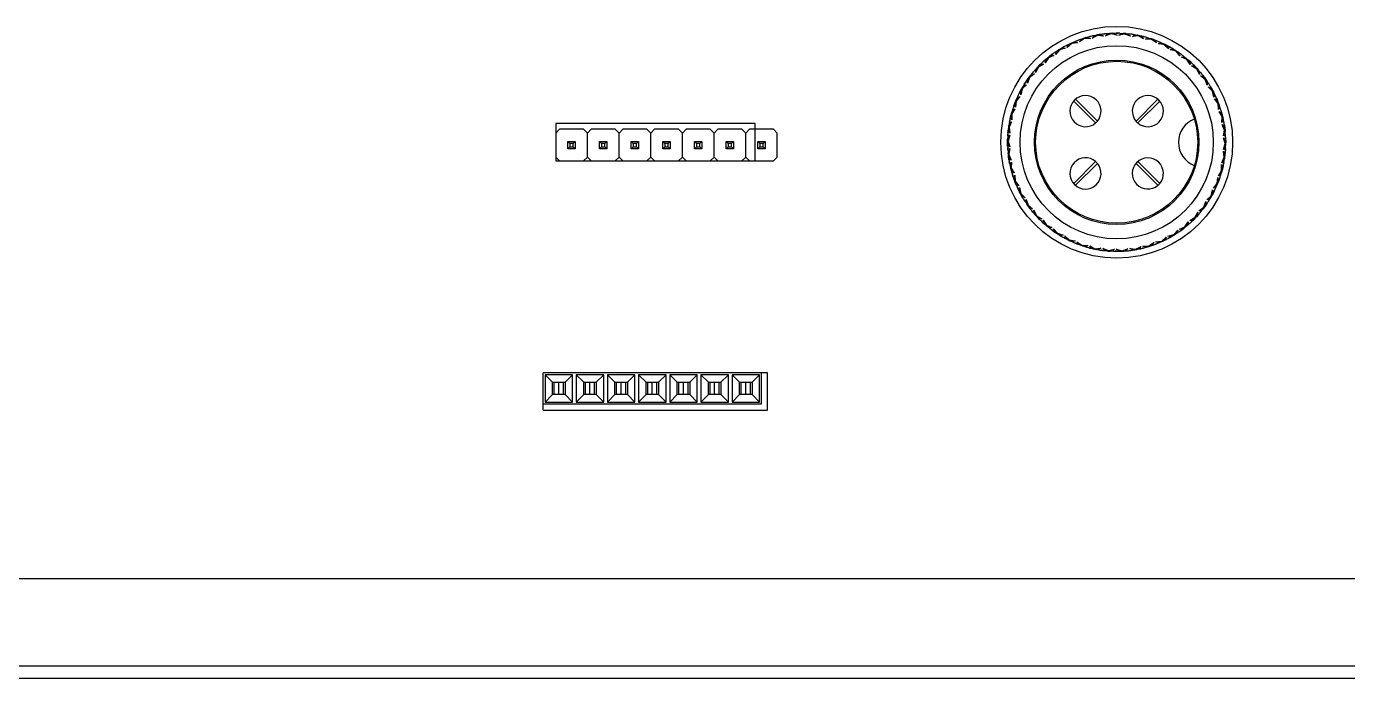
# Model space of a CAD drawing. Header units: millimetres. Extents: x -172 to 278, y -210 to 212.
# Drawn here: x 53.7 to 159.7, y -105.4 to -53 of the extents above; entities that cross this region are included whole.
import ezdxf

# ---------------------------------------------------------------- set-up
doc = ezdxf.new("R2010")
doc.units = ezdxf.units.MM

msp = doc.modelspace()

# ---------------------------------------------------------------- linework, layer by layer
at = {"color": 7, "linetype": 'Continuous', "lineweight": 25}
for p, q in [((138.17, -54.11), (138.43, -54.02)), ((138.58, -54.01), (138.18, -54.28)), ((138.46, -54.03), (138.18, -54.11)), ((138.43, -54.02), (138.57, -53.98)), ((138.51, -54.06), (138.46, -54.03)), ((138.57, -53.98), (138.7, -53.94)), ((138.57, -53.98), (138.58, -54.01)), ((139.06, -54.01), (138.58, -54.01)), ((138.66, -54.01), (138.68, -53.96)), ((138.96, -53.87), (138.68, -53.96)), ((138.97, -53.86), (138.7, -53.94)), ((139.64, -53.76), (139.21, -53.97)), ((139.23, -53.8), (139.5, -53.74)), ((139.52, -53.76), (139.23, -53.8)), ((139.5, -53.74), (139.64, -53.72)), ((139.56, -53.79), (139.52, -53.76)), ((139.64, -53.72), (139.77, -53.69)), ((139.64, -53.72), (139.64, -53.76)), ((140.12, -53.81), (139.64, -53.76)), ((139.73, -53.76), (139.75, -53.72)), ((140.04, -53.66), (139.75, -53.72)), ((140.05, -53.65), (139.77, -53.69)), ((140.05, -53.66), (140.18, -53.64)), ((140.73, -53.63), (140.27, -53.79)), ((140.31, -53.62), (140.59, -53.6)), ((140.61, -53.62), (140.32, -53.62)), ((140.59, -53.6), (140.73, -53.6)), ((140.65, -53.66), (140.61, -53.62)), ((140.73, -53.6), (140.87, -53.59)), ((140.73, -53.6), (140.73, -53.63)), ((141.2, -53.74), (140.73, -53.63)), ((140.81, -53.65), (140.84, -53.61)), ((141.13, -53.58), (140.84, -53.61)), ((141.14, -53.58), (140.87, -53.59)), ((141.14, -53.58), (141.28, -53.58)), ((141.82, -53.65), (141.35, -53.74)), ((141.41, -53.59), (141.69, -53.6)), ((141.71, -53.62), (141.42, -53.59)), ((141.69, -53.6), (141.82, -53.61)), ((141.74, -53.66), (141.71, -53.62)), ((141.82, -53.61), (141.82, -53.65)), ((141.82, -53.61), (141.96, -53.62)), ((142.27, -53.81), (141.82, -53.65)), ((141.9, -53.68), (141.94, -53.64)), ((142.23, -53.65), (141.94, -53.64)), ((142.24, -53.65), (141.96, -53.62)), ((142.91, -53.8), (142.43, -53.84)), ((142.5, -53.68), (142.78, -53.73)), ((142.79, -53.76), (142.51, -53.69)), ((142.78, -53.73), (142.91, -53.76)), ((142.82, -53.8), (142.79, -53.76)), ((142.91, -53.76), (142.91, -53.8)), ((142.91, -53.76), (143.05, -53.79)), ((143.33, -54.02), (142.91, -53.8)), ((142.98, -53.84), (143.02, -53.8)), ((143.31, -53.85), (143.02, -53.8)), ((143.32, -53.85), (143.05, -53.79)), ((143.58, -53.92), (143.84, -54)), ((143.86, -54.03), (143.59, -53.92)), ((143.84, -54), (143.97, -54.05)), ((143.88, -54.08), (143.86, -54.03)), ((136.22, -55.11), (136.45, -54.96)), ((136.48, -54.97), (136.23, -55.11)), ((136.59, -54.92), (136.27, -55.28)), ((136.45, -54.96), (136.57, -54.89)), ((136.53, -54.98), (136.48, -54.97)), ((136.57, -54.89), (136.69, -54.82)), ((136.57, -54.89), (136.59, -54.92)), ((137.05, -54.79), (136.59, -54.92)), ((136.67, -54.9), (136.68, -54.84)), ((136.92, -54.68), (136.68, -54.84)), ((136.93, -54.68), (136.69, -54.82)), ((137.17, -54.55), (137.41, -54.43)), ((137.44, -54.44), (137.17, -54.55)), ((137.56, -54.4), (137.19, -54.72)), ((137.41, -54.43), (137.54, -54.38)), ((137.49, -54.46), (137.44, -54.44)), ((137.54, -54.38), (137.67, -54.31)), ((137.54, -54.38), (137.56, -54.4)), ((138.03, -54.34), (137.56, -54.4)), ((137.64, -54.39), (137.65, -54.34)), ((137.92, -54.21), (137.65, -54.34)), ((137.92, -54.21), (137.67, -54.31)), ((137.92, -54.21), (138.05, -54.16)), ((143.96, -54.08), (143.48, -54.06)), ((143.97, -54.05), (143.96, -54.08)), ((144.36, -54.36), (143.96, -54.08)), ((143.97, -54.05), (144.11, -54.09)), ((144.03, -54.13), (144.08, -54.1)), ((144.36, -54.18), (144.08, -54.1)), ((144.37, -54.19), (144.11, -54.09)), ((144.97, -54.5), (144.5, -54.41)), ((144.61, -54.29), (144.86, -54.4)), ((144.88, -54.43), (144.62, -54.29)), ((144.86, -54.4), (144.99, -54.47)), ((144.89, -54.48), (144.88, -54.43)), ((144.99, -54.47), (144.97, -54.5)), ((145.33, -54.82), (144.97, -54.5)), ((144.99, -54.47), (145.12, -54.52)), ((145.04, -54.55), (145.09, -54.53)), ((145.35, -54.65), (145.09, -54.53)), ((145.36, -54.65), (145.12, -54.52)), ((145.35, -54.65), (145.48, -54.72)), ((145.93, -55.03), (145.47, -54.89)), ((145.59, -54.78), (145.83, -54.93)), ((145.84, -54.96), (145.6, -54.79)), ((145.83, -54.93), (145.94, -55.01)), ((145.84, -54.96), (145.84, -55.01)), ((145.93, -55.03), (145.94, -55.01)), ((146.24, -55.4), (145.93, -55.03)), ((145.94, -55.01), (146.06, -55.08)), ((146.03, -55.08), (145.98, -55.1)), ((146.28, -55.23), (146.03, -55.08)), ((146.29, -55.24), (146.06, -55.08)), ((134.87, -56.27), (134.96, -56.16)), ((135.31, -56.05), (134.89, -56.29)), ((135.16, -55.97), (134.96, -56.16)), ((135.15, -55.98), (134.96, -56.2)), ((135.6, -55.61), (135.36, -55.79)), ((135.36, -55.79), (135.57, -55.61)), ((135.7, -55.55), (135.42, -55.95)), ((135.57, -55.61), (135.68, -55.53)), ((135.65, -55.62), (135.6, -55.61)), ((135.68, -55.53), (135.78, -55.44)), ((135.68, -55.53), (135.7, -55.55)), ((136.14, -55.37), (135.7, -55.55)), ((136, -55.27), (135.78, -55.47)), ((136, -55.27), (135.78, -55.44)), ((135.78, -55.52), (135.78, -55.47)), ((135.99, -55.28), (136.11, -55.19)), ((146.8, -55.69), (146.36, -55.49)), ((146.5, -55.4), (146.72, -55.57)), ((146.73, -55.6), (146.51, -55.4)), ((146.72, -55.57), (146.82, -55.66)), ((146.73, -55.6), (146.73, -55.65)), ((146.8, -55.69), (146.82, -55.66)), ((147.07, -56.09), (146.8, -55.69)), ((146.82, -55.66), (146.93, -55.75)), ((146.9, -55.75), (146.85, -55.76)), ((147.13, -55.93), (146.9, -55.75)), ((147.14, -55.94), (146.93, -55.75)), ((147.14, -55.94), (147.24, -56.03)), ((147.33, -56.12), (147.52, -56.32)), ((147.53, -56.35), (147.34, -56.13)), ((133.91, -57.44), (134.07, -57.22)), ((134.1, -57.21), (133.92, -57.44)), ((134.18, -57.13), (134.02, -57.58)), ((134.07, -57.22), (134.16, -57.11)), ((134.15, -57.21), (134.1, -57.21)), ((134.16, -57.11), (134.24, -56.99)), ((134.16, -57.11), (134.18, -57.13)), ((134.57, -56.84), (134.18, -57.13)), ((134.4, -56.78), (134.24, -57.02)), ((134.41, -56.78), (134.24, -56.99)), ((134.25, -57.07), (134.24, -57.02)), ((134.41, -56.78), (134.5, -56.67)), ((134.58, -56.57), (134.77, -56.37)), ((134.8, -56.36), (134.59, -56.56)), ((134.89, -56.29), (134.67, -56.72)), ((134.77, -56.37), (134.87, -56.27)), ((134.85, -56.37), (134.8, -56.36)), ((134.87, -56.27), (134.89, -56.29)), ((134.97, -56.25), (134.96, -56.2)), ((147.59, -56.45), (147.18, -56.2)), ((147.52, -56.32), (147.62, -56.42)), ((147.53, -56.35), (147.52, -56.4)), ((147.59, -56.45), (147.62, -56.42)), ((147.8, -56.88), (147.59, -56.45)), ((147.62, -56.42), (147.71, -56.53)), ((147.68, -56.52), (147.63, -56.52)), ((147.89, -56.73), (147.68, -56.52)), ((147.89, -56.73), (147.71, -56.53)), ((147.88, -56.72), (147.98, -56.84)), ((148.28, -57.3), (147.9, -57)), ((148.06, -56.94), (148.23, -57.16)), ((148.23, -57.19), (148.07, -56.95)), ((148.23, -57.19), (148.21, -57.25)), ((148.23, -57.16), (148.31, -57.28)), ((133.51, -58.14), (133.36, -58.38)), ((133.36, -58.39), (133.48, -58.15)), ((133.48, -58.15), (133.56, -58.03)), ((133.59, -58.04), (133.48, -58.51)), ((133.57, -58.13), (133.51, -58.14)), ((133.56, -58.03), (133.62, -57.9)), ((133.56, -58.03), (133.59, -58.04)), ((133.93, -57.71), (133.59, -58.04)), ((133.77, -57.67), (133.62, -57.9)), ((133.76, -57.67), (133.63, -57.93)), ((133.65, -57.98), (133.63, -57.93)), ((133.76, -57.68), (133.84, -57.55)), ((148.28, -57.3), (148.31, -57.28)), ((148.44, -57.75), (148.28, -57.3)), ((148.31, -57.28), (148.39, -57.39)), ((148.36, -57.38), (148.31, -57.38)), ((148.54, -57.61), (148.36, -57.38)), ((148.54, -57.62), (148.39, -57.39)), ((148.85, -58.23), (148.52, -57.89)), ((148.68, -57.85), (148.82, -58.09)), ((148.81, -58.12), (148.69, -57.86)), ((148.81, -58.12), (148.79, -58.17)), ((148.82, -58.09), (148.88, -58.21)), ((148.85, -58.23), (148.88, -58.21)), ((148.95, -58.7), (148.85, -58.23)), ((148.88, -58.21), (148.95, -58.34)), ((132.92, -59.4), (133.02, -59.14)), ((133.05, -59.13), (132.93, -59.39)), ((133.02, -59.14), (133.08, -59.01)), ((133.05, -59.13), (133.1, -59.11)), ((133.11, -59.03), (133.06, -59.5)), ((133.08, -59.01), (133.13, -58.88)), ((133.11, -59.03), (133.08, -59.01)), ((133.41, -58.65), (133.11, -59.03)), ((133.24, -58.63), (133.13, -58.88)), ((133.24, -58.64), (133.14, -58.91)), ((133.14, -58.91), (133.16, -58.96)), ((133.23, -58.64), (133.3, -58.51)), ((137.72, -59.02), (139.48, -60.78)), ((139.62, -60.64), (137.86, -58.88)), ((144.48, -58.88), (142.72, -60.64)), ((142.86, -60.78), (144.62, -59.02)), ((148.92, -58.32), (148.87, -58.31)), ((149.07, -58.58), (148.92, -58.32)), ((149.07, -58.58), (148.95, -58.34)), ((149.31, -59.22), (149.02, -58.84)), ((149.07, -58.57), (149.13, -58.7)), ((149.28, -59.11), (149.19, -58.83)), ((149.19, -58.83), (149.29, -59.08)), ((149.28, -59.11), (149.26, -59.16)), ((149.29, -59.08), (149.34, -59.21)), ((149.31, -59.22), (149.34, -59.21)), ((149.35, -59.7), (149.31, -59.22)), ((149.36, -59.33), (149.31, -59.31)), ((149.34, -59.21), (149.39, -59.34)), ((149.48, -59.6), (149.36, -59.33)), ((149.48, -59.6), (149.39, -59.34)), ((132.71, -60.17), (132.62, -60.45)), ((132.62, -60.46), (132.69, -60.19)), ((132.69, -60.19), (132.73, -60.05)), ((132.71, -60.17), (132.76, -60.15)), ((132.73, -60.05), (132.76, -59.92)), ((132.76, -60.06), (132.73, -60.05)), ((133.01, -59.65), (132.76, -60.06)), ((132.84, -59.65), (132.76, -59.92)), ((132.76, -60.06), (132.77, -60.54)), ((132.84, -59.66), (132.77, -59.95)), ((132.77, -59.95), (132.8, -59.99)), ((149.63, -60.27), (149.39, -59.85)), ((149.56, -59.86), (149.64, -60.12)), ((149.62, -60.15), (149.56, -59.87)), ((149.62, -60.15), (149.59, -60.2)), ((149.61, -60.75), (149.63, -60.27)), ((149.63, -60.27), (149.66, -60.26)), ((149.68, -60.38), (149.63, -60.35)), ((149.64, -60.12), (149.66, -60.26)), ((149.66, -60.26), (149.7, -60.4)), ((149.76, -60.66), (149.68, -60.38)), ((149.76, -60.67), (149.7, -60.4)), ((96.17, -60.83), (96.17, -63.83)), ((112.17, -60.83), (96.17, -60.83)), ((96.47, -61.29), (96.17, -61.59)), ((98.41, -61.29), (96.47, -61.29)), ((98.71, -61.59), (98.41, -61.29)), ((99.01, -61.29), (98.71, -61.59)), ((100.95, -61.29), (99.01, -61.29)), ((101.25, -61.59), (100.95, -61.29)), ((101.55, -61.29), (101.25, -61.59)), ((103.49, -61.29), (101.55, -61.29)), ((103.79, -61.59), (103.49, -61.29)), ((104.09, -61.29), (103.79, -61.59)), ((106.03, -61.29), (104.09, -61.29)), ((106.33, -61.59), (106.03, -61.29)), ((106.63, -61.29), (106.33, -61.59)), ((108.57, -61.29), (106.63, -61.29)), ((108.87, -61.59), (108.57, -61.29)), ((109.17, -61.29), (108.87, -61.59)), ((111.11, -61.29), (109.17, -61.29)), ((111.41, -61.59), (111.11, -61.29)), ((111.71, -61.29), (111.41, -61.59)), ((113.65, -61.29), (111.71, -61.29)), ((112.17, -63.83), (112.17, -60.83)), ((113.95, -61.59), (113.65, -61.29)), ((132.51, -61.25), (132.45, -61.53)), ((132.45, -61.54), (132.48, -61.27)), ((132.48, -61.27), (132.51, -61.13)), ((132.51, -61.13), (132.52, -60.99)), ((132.54, -61.13), (132.51, -61.13)), ((132.51, -61.25), (132.55, -61.22)), ((132.57, -60.72), (132.52, -60.99)), ((132.74, -60.7), (132.54, -61.13)), ((132.57, -60.73), (132.54, -61.02)), ((132.54, -61.02), (132.57, -61.06)), ((132.54, -61.13), (132.61, -61.61)), ((132.57, -60.73), (132.59, -60.59)), ((149.82, -61.35), (149.64, -60.9)), ((149.74, -61.82), (149.82, -61.35)), ((149.83, -61.23), (149.79, -61.27)), ((149.81, -60.93), (149.85, -61.2)), ((149.83, -61.23), (149.81, -60.94)), ((149.85, -61.46), (149.81, -61.43)), ((149.82, -61.35), (149.86, -61.34)), ((149.85, -61.2), (149.86, -61.34)), ((149.9, -61.75), (149.85, -61.46)), ((149.86, -61.34), (149.88, -61.48)), ((97.31, -62.44), (97.14, -62.26)), ((97.14, -62.26), (97.74, -62.26)), ((97.14, -62.86), (97.14, -62.26)), ((97.31, -62.44), (97.31, -62.69)), ((97.57, -62.44), (97.31, -62.44)), ((97.74, -62.26), (97.57, -62.44)), ((97.57, -62.69), (97.57, -62.44)), ((97.74, -62.26), (97.74, -62.86)), ((98.71, -63.53), (98.71, -61.59)), ((99.85, -62.44), (99.68, -62.26)), ((99.68, -62.26), (100.28, -62.26)), ((99.68, -62.86), (99.68, -62.26)), ((99.85, -62.44), (99.85, -62.69)), ((100.11, -62.44), (99.85, -62.44)), ((100.28, -62.26), (100.11, -62.44)), ((100.11, -62.69), (100.11, -62.44)), ((100.28, -62.26), (100.28, -62.86)), ((101.25, -63.53), (101.25, -61.59)), ((102.39, -62.44), (102.22, -62.26)), ((102.22, -62.26), (102.82, -62.26)), ((102.22, -62.86), (102.22, -62.26)), ((102.65, -62.44), (102.39, -62.44)), ((102.39, -62.44), (102.39, -62.69)), ((102.82, -62.26), (102.65, -62.44)), ((102.65, -62.69), (102.65, -62.44)), ((102.82, -62.26), (102.82, -62.86)), ((103.79, -63.53), (103.79, -61.59)), ((104.76, -62.86), (104.76, -62.26)), ((104.93, -62.44), (104.76, -62.26)), ((104.76, -62.26), (105.36, -62.26)), ((104.93, -62.44), (104.93, -62.69)), ((105.19, -62.44), (104.93, -62.44)), ((105.36, -62.26), (105.19, -62.44)), ((105.19, -62.69), (105.19, -62.44)), ((105.36, -62.26), (105.36, -62.86)), ((106.33, -63.53), (106.33, -61.59)), ((107.47, -62.44), (107.3, -62.26)), ((107.3, -62.26), (107.9, -62.26)), ((107.3, -62.86), (107.3, -62.26)), ((107.73, -62.44), (107.47, -62.44)), ((107.47, -62.44), (107.47, -62.69)), ((107.9, -62.26), (107.73, -62.44)), ((107.73, -62.69), (107.73, -62.44)), ((107.9, -62.26), (107.9, -62.86)), ((108.87, -63.53), (108.87, -61.59)), ((109.84, -62.86), (109.84, -62.26)), ((110.01, -62.44), (109.84, -62.26)), ((109.84, -62.26), (110.44, -62.26)), ((110.01, -62.44), (110.01, -62.69)), ((110.27, -62.44), (110.01, -62.44)), ((110.44, -62.26), (110.27, -62.44)), ((110.27, -62.69), (110.27, -62.44)), ((110.44, -62.26), (110.44, -62.86)), ((111.41, -63.53), (111.41, -61.59)), ((112.38, -62.86), (112.38, -62.26)), ((112.55, -62.44), (112.38, -62.26)), ((112.38, -62.26), (112.98, -62.26)), ((112.55, -62.44), (112.55, -62.69)), ((112.81, -62.44), (112.55, -62.44)), ((112.98, -62.26), (112.81, -62.44)), ((112.81, -62.69), (112.81, -62.44)), ((112.98, -62.26), (112.98, -62.86)), ((113.95, -63.53), (113.95, -61.59)), ((132.43, -61.81), (132.42, -62.09)), ((132.42, -62.23), (132.42, -62.09)), ((132.42, -62.37), (132.42, -62.23)), ((132.46, -62.23), (132.42, -62.23)), ((132.44, -62.34), (132.42, -62.63)), ((132.42, -62.64), (132.42, -62.37)), ((132.43, -61.81), (132.44, -61.68)), ((132.43, -61.82), (132.44, -62.11)), ((132.44, -62.11), (132.48, -62.14)), ((132.44, -62.34), (132.48, -62.31)), ((132.6, -61.77), (132.46, -62.23)), ((132.46, -62.23), (132.59, -62.69)), ((149.74, -62.9), (149.88, -62.44)), ((149.88, -62.44), (149.75, -61.98)), ((149.9, -62.56), (149.85, -62.52)), ((149.9, -62.32), (149.86, -62.36)), ((149.9, -61.76), (149.88, -61.48)), ((149.88, -62.44), (149.91, -62.44)), ((149.9, -62.32), (149.91, -62.03)), ((149.91, -62.02), (149.92, -62.3)), ((149.92, -62.3), (149.91, -62.44)), ((149.91, -62.44), (149.91, -62.58)), ((96.17, -63.53), (96.47, -63.83)), ((97.14, -62.86), (97.31, -62.69)), ((97.74, -62.86), (97.14, -62.86)), ((97.31, -62.69), (97.57, -62.69)), ((97.57, -62.69), (97.74, -62.86)), ((98.41, -63.83), (98.71, -63.53)), ((98.71, -63.53), (99.01, -63.83)), ((99.68, -62.86), (99.85, -62.69)), ((100.28, -62.86), (99.68, -62.86)), ((99.85, -62.69), (100.11, -62.69)), ((100.11, -62.69), (100.28, -62.86)), ((100.95, -63.83), (101.25, -63.53)), ((101.25, -63.53), (101.55, -63.83)), ((102.22, -62.86), (102.39, -62.69)), ((102.82, -62.86), (102.22, -62.86)), ((102.39, -62.69), (102.65, -62.69)), ((102.65, -62.69), (102.82, -62.86)), ((103.49, -63.83), (103.79, -63.53)), ((103.79, -63.53), (104.09, -63.83)), ((104.76, -62.86), (104.93, -62.69)), ((105.36, -62.86), (104.76, -62.86)), ((104.93, -62.69), (105.19, -62.69)), ((105.19, -62.69), (105.36, -62.86)), ((106.03, -63.83), (106.33, -63.53)), ((106.33, -63.53), (106.63, -63.83)), ((107.3, -62.86), (107.47, -62.69)), ((107.9, -62.86), (107.3, -62.86)), ((107.47, -62.69), (107.73, -62.69)), ((107.73, -62.69), (107.9, -62.86)), ((108.57, -63.83), (108.87, -63.53)), ((108.87, -63.53), (109.17, -63.83)), ((109.84, -62.86), (110.01, -62.69)), ((110.44, -62.86), (109.84, -62.86)), ((110.01, -62.69), (110.27, -62.69)), ((110.27, -62.69), (110.44, -62.86)), ((111.11, -63.83), (111.41, -63.53)), ((111.41, -63.53), (111.71, -63.83)), ((112.38, -62.86), (112.55, -62.69)), ((112.98, -62.86), (112.38, -62.86)), ((112.55, -62.69), (112.81, -62.69)), ((112.81, -62.69), (112.98, -62.86)), ((113.65, -63.83), (113.95, -63.53)), ((132.44, -62.92), (132.43, -62.77)), ((132.44, -62.91), (132.46, -63.18)), ((132.44, -62.92), (132.48, -63.2)), ((132.48, -63.32), (132.46, -63.18)), ((132.48, -63.2), (132.53, -63.23)), ((132.49, -63.46), (132.48, -63.32)), ((132.51, -63.32), (132.48, -63.32)), ((132.53, -63.74), (132.49, -63.46)), ((132.59, -62.84), (132.51, -63.32)), ((132.51, -63.32), (132.7, -63.76)), ((132.51, -63.44), (132.55, -63.4)), ((132.51, -63.44), (132.53, -63.73)), ((149.6, -63.97), (149.8, -63.53)), ((149.8, -63.53), (149.73, -63.05)), ((149.83, -63.42), (149.78, -63.45)), ((149.8, -63.53), (149.83, -63.53)), ((149.83, -63.53), (149.81, -63.67)), ((149.83, -63.42), (149.88, -63.13)), ((149.85, -63.4), (149.83, -63.53)), ((149.88, -63.12), (149.85, -63.4)), ((149.9, -62.86), (149.89, -62.99)), ((149.9, -62.85), (149.9, -62.56)), ((149.9, -62.86), (149.91, -62.58)), ((96.17, -63.83), (113.65, -63.83)), ((132.58, -64), (132.55, -63.87)), ((132.58, -64), (132.64, -64.27)), ((132.58, -64.01), (132.66, -64.29)), ((132.67, -64.4), (132.64, -64.27)), ((132.66, -64.29), (132.71, -64.31)), ((132.7, -64.4), (132.67, -64.4)), ((132.7, -64.54), (132.67, -64.4)), ((132.73, -63.92), (132.7, -64.4)), ((132.7, -64.4), (132.94, -64.81)), ((132.78, -64.81), (132.7, -64.54)), ((132.72, -64.51), (132.75, -64.47)), ((132.72, -64.51), (132.77, -64.8)), ((139.48, -63.88), (137.72, -65.64)), ((137.86, -65.78), (139.62, -64.02)), ((142.72, -64.02), (144.48, -65.78)), ((144.62, -65.64), (142.86, -63.88)), ((149.33, -65.01), (149.58, -64.6)), ((149.58, -64.6), (149.57, -64.12)), ((149.63, -64.49), (149.58, -64.52)), ((149.58, -64.6), (149.61, -64.61)), ((149.61, -64.61), (149.58, -64.75)), ((149.65, -64.48), (149.61, -64.61)), ((149.63, -64.49), (149.71, -64.22)), ((149.72, -64.21), (149.65, -64.48)), ((149.77, -63.95), (149.74, -64.08)), ((149.8, -63.65), (149.76, -63.61)), ((149.77, -63.94), (149.8, -63.65)), ((149.77, -63.95), (149.81, -63.67)), ((132.85, -65.06), (132.81, -64.93)), ((132.85, -65.06), (132.95, -65.32)), ((132.86, -65.07), (132.97, -65.34)), ((133, -65.45), (132.95, -65.32)), ((132.97, -65.34), (133.02, -65.35)), ((132.99, -64.96), (133.03, -65.44)), ((133.03, -65.44), (133, -65.45)), ((133.04, -65.58), (133, -65.45)), ((133.03, -65.44), (133.32, -65.82)), ((133.15, -65.84), (133.04, -65.58)), ((133.06, -65.56), (133.08, -65.51)), ((133.06, -65.56), (133.15, -65.83)), ((148.93, -66.01), (149.23, -65.64)), ((149.26, -65.65), (149.21, -65.78)), ((149.23, -65.64), (149.28, -65.16)), ((149.23, -65.64), (149.26, -65.65)), ((149.29, -65.54), (149.24, -65.55)), ((149.32, -65.52), (149.26, -65.65)), ((149.29, -65.54), (149.41, -65.27)), ((149.41, -65.26), (149.32, -65.52)), ((149.5, -65), (149.57, -64.72)), ((149.5, -65.01), (149.58, -64.75)), ((149.57, -64.72), (149.53, -64.68)), ((133.27, -66.09), (133.21, -65.96)), ((133.26, -66.08), (133.38, -66.33)), ((133.27, -66.09), (133.41, -66.34)), ((133.38, -65.97), (133.48, -66.44)), ((133.45, -66.45), (133.38, -66.33)), ((133.41, -66.34), (133.47, -66.35)), ((133.48, -66.44), (133.45, -66.45)), ((133.52, -66.58), (133.45, -66.45)), ((133.48, -66.44), (133.82, -66.78)), ((133.52, -66.55), (133.54, -66.5)), ((133.52, -66.55), (133.65, -66.81)), ((133.65, -66.82), (133.52, -66.58)), ((148.41, -66.96), (148.75, -66.62)), ((148.57, -66.99), (148.71, -66.73)), ((148.71, -66.73), (148.69, -66.68)), ((148.78, -66.64), (148.71, -66.76)), ((148.75, -66.62), (148.86, -66.15)), ((148.75, -66.62), (148.78, -66.64)), ((148.82, -66.53), (148.77, -66.54)), ((148.85, -66.52), (148.78, -66.64)), ((148.82, -66.53), (148.98, -66.28)), ((148.98, -66.27), (148.85, -66.52)), ((149.1, -66.03), (149.2, -65.75)), ((149.1, -66.03), (149.21, -65.78)), ((149.2, -65.75), (149.18, -65.71)), ((133.79, -67.04), (133.72, -66.93)), ((133.79, -67.04), (133.95, -67.27)), ((133.8, -67.05), (133.98, -67.28)), ((133.9, -66.91), (134.06, -67.37)), ((134.03, -67.39), (133.95, -67.27)), ((133.98, -67.28), (134.03, -67.29)), ((134.06, -67.37), (134.03, -67.39)), ((134.11, -67.5), (134.03, -67.39)), ((134.06, -67.37), (134.43, -67.67)), ((134.11, -67.47), (134.13, -67.42)), ((134.11, -67.47), (134.27, -67.72)), ((134.28, -67.72), (134.11, -67.5)), ((134.53, -67.79), (134.75, -68.22)), ((147.77, -67.83), (148.15, -67.54)), ((147.93, -67.88), (148.1, -67.64)), ((147.93, -67.89), (148.1, -67.67)), ((148.1, -67.64), (148.08, -67.59)), ((148.18, -67.56), (148.1, -67.67)), ((148.15, -67.54), (148.32, -67.09)), ((148.15, -67.54), (148.18, -67.56)), ((148.27, -67.45), (148.18, -67.56)), ((148.24, -67.46), (148.18, -67.46)), ((148.24, -67.46), (148.42, -67.23)), ((148.42, -67.22), (148.27, -67.45)), ((148.57, -67), (148.5, -67.11)), ((148.57, -67), (148.71, -66.76)), ((134.44, -67.93), (134.36, -67.83)), ((134.44, -67.93), (134.62, -68.14)), ((134.45, -67.94), (134.65, -68.14)), ((134.72, -68.24), (134.62, -68.14)), ((134.65, -68.14), (134.71, -68.14)), ((134.75, -68.22), (134.72, -68.24)), ((134.81, -68.35), (134.72, -68.24)), ((134.75, -68.22), (135.16, -68.47)), ((134.81, -68.32), (134.82, -68.26)), ((134.81, -68.32), (135, -68.54)), ((135.01, -68.54), (134.81, -68.35)), ((135.21, -68.74), (135.1, -68.64)), ((135.2, -68.73), (135.43, -68.91)), ((135.2, -68.73), (135.4, -68.91)), ((135.27, -68.58), (135.53, -68.98)), ((146.64, -69.11), (146.91, -68.72)), ((146.74, -69.05), (146.97, -68.88)), ((146.98, -68.87), (146.77, -69.05)), ((147.03, -68.61), (147.45, -68.37)), ((147.18, -68.69), (147.38, -68.47)), ((147.18, -68.69), (147.38, -68.5)), ((147.38, -68.47), (147.37, -68.42)), ((147.47, -68.4), (147.38, -68.5)), ((147.45, -68.37), (147.67, -67.95)), ((147.45, -68.37), (147.47, -68.4)), ((147.57, -68.3), (147.47, -68.4)), ((147.54, -68.3), (147.49, -68.3)), ((147.54, -68.3), (147.75, -68.1)), ((147.75, -68.09), (147.57, -68.3)), ((147.93, -67.89), (147.84, -67.99)), ((135.51, -69), (135.4, -68.91)), ((135.43, -68.91), (135.49, -68.91)), ((135.53, -68.98), (135.51, -69)), ((135.62, -69.1), (135.51, -69)), ((135.53, -68.98), (135.97, -69.17)), ((135.61, -69.07), (135.61, -69.01)), ((135.61, -69.07), (135.83, -69.26)), ((135.83, -69.27), (135.62, -69.1)), ((136.06, -69.43), (135.94, -69.35)), ((136.05, -69.43), (136.3, -69.58)), ((136.05, -69.43), (136.27, -69.58)), ((136.1, -69.27), (136.41, -69.63)), ((136.39, -69.66), (136.27, -69.58)), ((136.3, -69.58), (136.35, -69.57)), ((136.41, -69.63), (136.39, -69.66)), ((136.51, -69.74), (136.39, -69.66)), ((136.41, -69.63), (136.87, -69.77)), ((136.5, -69.71), (136.49, -69.66)), ((136.5, -69.71), (136.74, -69.88)), ((136.74, -69.88), (136.51, -69.74)), ((137.01, -69.85), (137.36, -70.17)), ((145.28, -69.87), (145.75, -69.74)), ((145.41, -69.98), (145.66, -69.82)), ((145.41, -69.99), (145.65, -69.85)), ((145.76, -69.77), (145.65, -69.85)), ((145.66, -69.82), (145.66, -69.77)), ((145.75, -69.74), (146.07, -69.39)), ((145.75, -69.74), (145.76, -69.77)), ((145.88, -69.7), (145.76, -69.77)), ((145.85, -69.7), (145.8, -69.68)), ((145.85, -69.7), (146.11, -69.56)), ((146.11, -69.55), (145.88, -69.7)), ((146.2, -69.3), (146.64, -69.11)), ((146.33, -69.4), (146.55, -69.23)), ((146.34, -69.39), (146.56, -69.2)), ((146.66, -69.14), (146.55, -69.23)), ((146.56, -69.2), (146.56, -69.15)), ((146.64, -69.11), (146.66, -69.14)), ((146.77, -69.05), (146.66, -69.14)), ((146.74, -69.05), (146.69, -69.04)), ((136.98, -70.01), (137.22, -70.14)), ((136.98, -70.02), (137.25, -70.13)), ((137.35, -70.2), (137.22, -70.14)), ((137.25, -70.13), (137.3, -70.11)), ((137.36, -70.17), (137.35, -70.2)), ((137.47, -70.26), (137.35, -70.2)), ((137.36, -70.17), (137.84, -70.25)), ((137.46, -70.24), (137.45, -70.18)), ((137.46, -70.24), (137.72, -70.37)), ((137.72, -70.38), (137.47, -70.26)), ((137.98, -70.48), (137.85, -70.43)), ((137.97, -70.48), (138.23, -70.57)), ((137.98, -70.31), (138.37, -70.58)), ((137.98, -70.48), (138.26, -70.56)), ((138.36, -70.62), (138.23, -70.57)), ((138.26, -70.56), (138.3, -70.54)), ((138.37, -70.58), (138.36, -70.62)), ((138.5, -70.66), (138.36, -70.62)), ((138.37, -70.58), (138.86, -70.61)), ((138.48, -70.64), (138.46, -70.59)), ((138.48, -70.64), (138.75, -70.74)), ((138.76, -70.74), (138.5, -70.66)), ((139.03, -70.82), (138.89, -70.78)), ((139.01, -70.65), (139.43, -70.87)), ((139.02, -70.81), (139.29, -70.88)), ((139.03, -70.82), (139.31, -70.86)), ((139.42, -70.9), (139.29, -70.88)), ((139.31, -70.86), (139.36, -70.83)), ((139.43, -70.87), (139.42, -70.9)), ((139.56, -70.93), (139.42, -70.9)), ((139.43, -70.87), (139.91, -70.83)), ((139.54, -70.91), (139.52, -70.86)), ((139.54, -70.91), (139.82, -70.98)), ((139.83, -70.98), (139.56, -70.93)), ((140.11, -71.02), (139.97, -71)), ((140.06, -70.85), (140.51, -71.02)), ((140.4, -71.03), (140.43, -70.99)), ((140.51, -71.02), (140.99, -70.92)), ((141.14, -70.92), (141.61, -71.03)), ((141.61, -71.03), (142.06, -70.88)), ((142.22, -70.86), (142.7, -70.91)), ((142.29, -71.01), (142.56, -70.97)), ((142.3, -71.01), (142.58, -70.95)), ((142.7, -70.94), (142.56, -70.97)), ((142.58, -70.95), (142.61, -70.9)), ((142.7, -70.91), (143.13, -70.7)), ((142.7, -70.91), (142.7, -70.94)), ((142.84, -70.92), (142.7, -70.94)), ((142.81, -70.91), (142.77, -70.87)), ((142.81, -70.91), (143.1, -70.87)), ((143.11, -70.86), (142.84, -70.92)), ((143.37, -70.8), (143.24, -70.83)), ((143.28, -70.66), (143.76, -70.65)), ((143.37, -70.8), (143.64, -70.73)), ((143.38, -70.8), (143.65, -70.7)), ((143.77, -70.68), (143.64, -70.73)), ((143.65, -70.7), (143.67, -70.65)), ((143.76, -70.65), (144.16, -70.38)), ((143.76, -70.65), (143.77, -70.68)), ((143.9, -70.64), (143.77, -70.68)), ((143.88, -70.63), (143.83, -70.6)), ((143.88, -70.63), (144.16, -70.56)), ((144.16, -70.55), (143.9, -70.64)), ((144.41, -70.46), (144.29, -70.51)), ((144.31, -70.33), (144.78, -70.26)), ((144.41, -70.46), (144.67, -70.35)), ((144.42, -70.46), (144.68, -70.32)), ((144.79, -70.29), (144.67, -70.35)), ((144.68, -70.32), (144.7, -70.27)), ((144.78, -70.26), (145.15, -69.95)), ((144.78, -70.26), (144.79, -70.29)), ((144.92, -70.24), (144.79, -70.29)), ((144.89, -70.23), (144.85, -70.2)), ((144.89, -70.23), (145.16, -70.12)), ((145.17, -70.11), (144.92, -70.24)), ((145.42, -69.98), (145.29, -70.05)), ((140.1, -71.02), (140.37, -71.05)), ((140.11, -71.02), (140.4, -71.03)), ((140.51, -71.05), (140.37, -71.05)), ((140.51, -71.02), (140.51, -71.05)), ((140.65, -71.07), (140.51, -71.05)), ((140.63, -71.05), (140.6, -71)), ((140.63, -71.05), (140.92, -71.08)), ((140.93, -71.08), (140.65, -71.07)), ((141.19, -71.08), (141.06, -71.08)), ((141.19, -71.08), (141.47, -71.08)), ((141.2, -71.08), (141.49, -71.06)), ((141.61, -71.07), (141.47, -71.08)), ((141.49, -71.06), (141.53, -71.01)), ((141.61, -71.03), (141.61, -71.07)), ((141.75, -71.06), (141.61, -71.07)), ((141.73, -71.04), (141.69, -71.01)), ((141.73, -71.04), (142.02, -71.04)), ((142.03, -71.04), (141.75, -71.06)), ((113.17, -80.83), (95.17, -80.83)), ((95.17, -83.83), (95.17, -80.83)), ((95.32, -80.98), (95.92, -81.58)), ((97.52, -80.98), (95.32, -80.98)), ((95.32, -80.98), (95.32, -83.18)), ((95.92, -81.58), (96.92, -81.58)), ((95.92, -82.58), (95.92, -81.58)), ((96.05, -82.58), (96.05, -81.58)), ((96.42, -82.58), (96.42, -81.58)), ((96.79, -82.58), (96.79, -81.58)), ((97.52, -80.98), (96.92, -81.58)), ((96.92, -81.58), (96.92, -82.58)), ((97.52, -83.18), (97.52, -80.98)), ((97.82, -80.98), (97.82, -83.18)), ((97.82, -80.98), (98.42, -81.58)), ((100.02, -80.98), (97.82, -80.98)), ((98.42, -82.58), (98.42, -81.58)), ((98.42, -81.58), (99.42, -81.58)), ((98.55, -82.58), (98.55, -81.58)), ((98.92, -82.58), (98.92, -81.58)), ((99.29, -82.58), (99.29, -81.58)), ((100.02, -80.98), (99.42, -81.58)), ((99.42, -81.58), (99.42, -82.58)), ((100.02, -83.18), (100.02, -80.98)), ((100.32, -80.98), (100.32, -83.18)), ((100.32, -80.98), (100.92, -81.58)), ((102.52, -80.98), (100.32, -80.98)), ((100.92, -82.58), (100.92, -81.58)), ((100.92, -81.58), (101.92, -81.58)), ((101.05, -82.58), (101.05, -81.58)), ((101.42, -82.58), (101.42, -81.58)), ((101.79, -82.58), (101.79, -81.58)), ((102.52, -80.98), (101.92, -81.58)), ((101.92, -81.58), (101.92, -82.58)), ((102.52, -83.18), (102.52, -80.98)), ((102.82, -80.98), (102.82, -83.18)), ((102.82, -80.98), (103.42, -81.58)), ((105.02, -80.98), (102.82, -80.98)), ((103.42, -82.58), (103.42, -81.58)), ((103.42, -81.58), (104.42, -81.58)), ((103.55, -82.58), (103.55, -81.58)), ((103.92, -82.58), (103.92, -81.58)), ((104.29, -82.58), (104.29, -81.58)), ((105.02, -80.98), (104.42, -81.58)), ((104.42, -81.58), (104.42, -82.58)), ((105.02, -83.18), (105.02, -80.98)), ((105.32, -80.98), (105.32, -83.18)), ((105.32, -80.98), (105.92, -81.58)), ((107.52, -80.98), (105.32, -80.98)), ((105.92, -82.58), (105.92, -81.58)), ((105.92, -81.58), (106.92, -81.58)), ((106.05, -82.58), (106.05, -81.58)), ((106.42, -82.58), (106.42, -81.58)), ((106.79, -82.58), (106.79, -81.58)), ((107.52, -80.98), (106.92, -81.58)), ((106.92, -81.58), (106.92, -82.58)), ((107.52, -83.18), (107.52, -80.98)), ((107.82, -80.98), (108.42, -81.58)), ((110.02, -80.98), (107.82, -80.98)), ((107.82, -80.98), (107.82, -83.18)), ((108.42, -81.58), (109.42, -81.58)), ((108.42, -82.58), (108.42, -81.58)), ((108.55, -82.58), (108.55, -81.58)), ((108.92, -82.58), (108.92, -81.58)), ((109.29, -82.58), (109.29, -81.58)), ((110.02, -80.98), (109.42, -81.58)), ((109.42, -81.58), (109.42, -82.58)), ((110.02, -83.18), (110.02, -80.98)), ((110.32, -80.98), (110.32, -83.18)), ((110.32, -80.98), (110.92, -81.58)), ((112.52, -80.98), (110.32, -80.98)), ((110.92, -82.58), (110.92, -81.58)), ((110.92, -81.58), (111.92, -81.58)), ((111.05, -82.58), (111.05, -81.58)), ((111.42, -82.58), (111.42, -81.58)), ((111.79, -82.58), (111.79, -81.58)), ((112.52, -80.98), (111.92, -81.58)), ((111.92, -81.58), (111.92, -82.58)), ((112.52, -83.18), (112.52, -80.98)), ((112.67, -83.33), (112.67, -80.83)), ((113.17, -83.83), (113.17, -80.83)), ((95.32, -83.18), (95.92, -82.58)), ((96.92, -82.58), (95.92, -82.58)), ((97.52, -83.18), (96.92, -82.58)), ((97.82, -83.18), (98.42, -82.58)), ((99.42, -82.58), (98.42, -82.58)), ((100.02, -83.18), (99.42, -82.58)), ((100.32, -83.18), (100.92, -82.58)), ((101.92, -82.58), (100.92, -82.58)), ((102.52, -83.18), (101.92, -82.58)), ((102.82, -83.18), (103.42, -82.58)), ((104.42, -82.58), (103.42, -82.58)), ((105.02, -83.18), (104.42, -82.58)), ((105.32, -83.18), (105.92, -82.58)), ((106.92, -82.58), (105.92, -82.58)), ((107.52, -83.18), (106.92, -82.58)), ((107.82, -83.18), (108.42, -82.58)), ((109.42, -82.58), (108.42, -82.58)), ((110.02, -83.18), (109.42, -82.58)), ((110.32, -83.18), (110.92, -82.58)), ((111.92, -82.58), (110.92, -82.58)), ((112.52, -83.18), (111.92, -82.58)), ((95.17, -83.33), (112.67, -83.33)), ((95.32, -83.18), (97.52, -83.18)), ((97.82, -83.18), (100.02, -83.18)), ((100.32, -83.18), (102.52, -83.18)), ((102.82, -83.18), (105.02, -83.18)), ((105.32, -83.18), (107.52, -83.18)), ((107.82, -83.18), (110.02, -83.18)), ((110.32, -83.18), (112.52, -83.18)), ((95.17, -83.83), (113.17, -83.83)), ((-155.46, -97.33), (251.54, -97.33)), ((-155.46, -104.33), (251.54, -104.33)), ((251.54, -105.36), (-155.46, -105.36))]:
    msp.add_line(p, q, dxfattribs=at)
for radius in [9.3, 7.75, 6.6, 6.5]:
    msp.add_circle((141.17, -62.33), radius, dxfattribs=at)
for centre, radius, start, end in [((141.17, -62.33), 8.75, 106.3815, 108.2146), ((141.17, -62.33), 8.75, 102.7653, 104.6272), ((141.17, -62.33), 8.75, 99.1815, 101.0146), ((141.17, -62.33), 8.75, 95.5653, 97.4272), ((141.17, -62.33), 8.75, 91.9815, 93.8146), ((141.17, -62.33), 8.75, 88.3653, 90.2272), ((141.17, -62.33), 8.75, 84.7815, 86.6146), ((141.17, -62.33), 8.75, 81.1653, 83.0272), ((141.17, -62.33), 8.75, 77.5815, 79.4146), ((141.17, -62.33), 8.75, 73.9653, 75.8272), ((141.17, -62.33), 8.75, 70.3815, 72.2146), ((141.17, -62.33), 8.75, 120.7815, 122.6146), ((141.17, -62.33), 8.75, 117.1653, 119.0272), ((141.17, -62.33), 8.75, 113.5815, 115.4146), ((141.17, -62.33), 8.75, 109.9653, 111.8272), ((141.17, -62.33), 8.75, 66.7653, 68.6272), ((141.17, -62.33), 8.75, 63.1815, 65.0146), ((141.17, -62.33), 8.75, 59.5653, 61.4272), ((141.17, -62.33), 8.75, 55.9815, 57.8125), ((141.17, -62.33), 8.75, 135.1815, 137.0146), ((141.17, -62.33), 8.75, 131.5653, 133.4272), ((141.17, -62.33), 8.75, 127.9815, 129.8146), ((141.17, -62.33), 8.75, 124.3653, 126.2272), ((141.17, -62.33), 8.75, 52.3653, 54.2272), ((141.17, -62.33), 8.75, 48.7806, 50.6146), ((141.17, -62.33), 8.75, 45.1653, 47.0272), ((141.17, -62.33), 8.75, 142.3815, 144.2146), ((141.17, -62.33), 8.75, 138.7653, 140.6272), ((141.17, -62.33), 8.75, 41.5815, 43.4146), ((141.17, -62.33), 8.75, 37.9653, 39.8272), ((141.17, -62.33), 8.75, 34.3815, 36.2146), ((141.17, -62.33), 8.75, 149.5834, 151.4146), ((141.17, -62.33), 8.75, 145.9653, 147.8253), ((141.17, -62.33), 8.75, 30.7653, 32.6272), ((141.17, -62.33), 8.75, 27.1815, 29.0146), ((141.17, -62.33), 8.75, 156.7815, 158.6146), ((141.17, -62.33), 8.75, 153.1653, 155.0272), ((138.67, -59.83), 1.25, 319.5886, 310.4114), ((143.67, -59.83), 1.25, 229.5886, 220.4114), ((141.17, -62.33), 8.75, 23.5653, 25.4272), ((141.17, -62.33), 8.75, 19.9815, 21.8146), ((141.17, -62.33), 8.75, 163.9815, 165.8146), ((141.17, -62.33), 8.75, 160.3653, 162.2272), ((141.17, -62.33), 8.75, 16.3653, 18.2272), ((141.17, -62.33), 8.75, 12.7815, 14.6146), ((141.17, -62.33), 8.75, 171.1815, 173.0146), ((141.17, -62.33), 8.75, 167.5653, 169.4272), ((138.67, -59.83), 1.25, 310.4114, 319.5886), ((143.67, -59.83), 1.25, 220.4114, 229.5886), ((148.12, -62.33), 2, 111.1985, 248.8015), ((141.17, -62.33), 8.75, 9.1653, 11.0272), ((141.17, -62.33), 8.75, 5.5815, 7.4146), ((141.17, -62.33), 8.75, 178.3815, 180.2146), ((141.17, -62.33), 8.75, 174.7653, 176.6272), ((141.17, -62.33), 8.75, 1.9653, 3.8272), ((141.17, -62.33), 8.75, 358.3815, 0.2146), ((141.17, -62.33), 8.75, 181.9653, 183.8272), ((141.17, -62.33), 8.75, 185.5815, 187.4146), ((138.67, -64.83), 1.25, 49.5886, 40.4114), ((143.67, -64.83), 1.25, 319.5886, 310.4114), ((141.17, -62.33), 8.75, 351.1815, 353.0146), ((141.17, -62.33), 8.75, 354.7653, 356.6272), ((141.17, -62.33), 8.75, 189.1653, 191.0272), ((141.17, -62.33), 8.75, 192.7815, 194.6146), ((138.67, -64.83), 1.25, 40.4114, 49.5886), ((141.17, -62.33), 8.75, 343.9815, 345.8146), ((141.17, -62.33), 8.75, 347.5653, 349.4272), ((141.17, -62.33), 8.75, 196.3653, 198.2272), ((141.17, -62.33), 8.75, 199.9815, 201.8146), ((143.67, -64.83), 1.25, 310.4114, 319.5886), ((141.17, -62.33), 8.75, 336.7815, 338.6146), ((141.17, -62.33), 8.75, 340.3653, 342.2272), ((141.17, -62.33), 8.75, 203.5653, 205.4272), ((141.17, -62.33), 8.75, 207.1815, 209.0146), ((141.17, -62.33), 8.75, 329.5815, 331.4146), ((141.17, -62.33), 8.75, 333.1653, 335.0272), ((141.17, -62.33), 8.75, 210.7653, 212.6272), ((141.17, -62.33), 8.75, 214.3815, 216.2146), ((141.17, -62.33), 8.75, 217.9653, 219.8272), ((141.17, -62.33), 8.75, 322.3815, 324.2146), ((141.17, -62.33), 8.75, 325.9653, 327.8272), ((141.17, -62.33), 8.75, 221.5815, 223.4146), ((141.17, -62.33), 8.75, 225.1653, 227.0272), ((141.17, -62.33), 8.75, 311.5653, 313.4272), ((141.17, -62.33), 8.75, 315.1815, 317.0146), ((141.17, -62.33), 8.75, 318.7653, 320.6272), ((141.17, -62.33), 8.75, 228.7815, 230.6146), ((141.17, -62.33), 8.75, 232.3653, 234.2272), ((141.17, -62.33), 8.75, 235.9815, 237.8146), ((141.17, -62.33), 8.75, 239.5653, 241.4272), ((141.17, -62.33), 8.75, 300.7815, 302.6146), ((141.17, -62.33), 8.75, 304.3653, 306.2272), ((141.17, -62.33), 8.75, 307.9815, 309.8146), ((141.17, -62.33), 8.75, 243.1806, 245.0146), ((141.17, -62.33), 8.75, 246.7653, 248.6272), ((141.17, -62.33), 8.75, 250.3815, 252.2146), ((141.17, -62.33), 8.75, 253.9653, 255.8272), ((141.17, -62.33), 8.75, 257.5815, 259.4146), ((141.17, -62.33), 8.75, 261.1653, 263.0272), ((141.17, -62.33), 8.75, 279.1815, 281.0146), ((141.17, -62.33), 8.75, 282.7653, 284.6272), ((141.17, -62.33), 8.75, 286.3815, 288.2146), ((141.17, -62.33), 8.75, 289.9653, 291.8272), ((141.17, -62.33), 8.75, 293.5815, 295.4146), ((141.17, -62.33), 8.75, 297.1653, 299.0272), ((141.17, -62.33), 8.75, 264.7815, 266.6146), ((141.17, -62.33), 8.75, 268.3653, 270.2272), ((141.17, -62.33), 8.75, 271.9815, 273.8146), ((141.17, -62.33), 8.75, 275.5653, 277.4272)]:
    msp.add_arc(centre, radius, start, end, dxfattribs=at)
for points, knots in [([(138.18, -54.28), (138.21, -54.23), (138.29, -54.14), (138.4, -54.07), (138.46, -54.03)], [0, 0, 0, 0, 0.454807, 1, 1, 1, 1]), ([(138.68, -53.96), (138.76, -53.96), (138.89, -53.95), (139.01, -53.99), (139.06, -54.01)], [0, 0, 0, 0, 0.545193, 1, 1, 1, 1]), ([(139.21, -53.97), (139.25, -53.93), (139.34, -53.84), (139.46, -53.79), (139.52, -53.76)], [0, 0, 0, 0, 0.454807, 1, 1, 1, 1]), ([(139.75, -53.72), (139.82, -53.72), (139.96, -53.73), (140.07, -53.78), (140.12, -53.81)], [0, 0, 0, 0, 0.545193, 1, 1, 1, 1]), ([(140.27, -53.79), (140.32, -53.75), (140.41, -53.68), (140.54, -53.64), (140.61, -53.62)], [0, 0, 0, 0, 0.454807, 1, 1, 1, 1]), ([(140.84, -53.61), (140.91, -53.62), (141.04, -53.64), (141.15, -53.71), (141.2, -53.74)], [0, 0, 0, 0, 0.545193, 1, 1, 1, 1]), ([(141.35, -53.74), (141.4, -53.71), (141.51, -53.65), (141.64, -53.63), (141.71, -53.62)], [0, 0, 0, 0, 0.454807, 1, 1, 1, 1]), ([(141.94, -53.64), (142.01, -53.66), (142.13, -53.7), (142.23, -53.78), (142.27, -53.81)], [0, 0, 0, 0, 0.545193, 1, 1, 1, 1]), ([(142.43, -53.84), (142.48, -53.81), (142.59, -53.76), (142.72, -53.76), (142.79, -53.76)], [0, 0, 0, 0, 0.454807, 1, 1, 1, 1]), ([(143.02, -53.8), (143.09, -53.83), (143.21, -53.89), (143.29, -53.98), (143.33, -54.02)], [0, 0, 0, 0, 0.545193, 1, 1, 1, 1]), ([(143.48, -54.06), (143.54, -54.04), (143.65, -54.01), (143.79, -54.02), (143.86, -54.03)], [0, 0, 0, 0, 0.4548074, 1, 1, 1, 1]), ([(136.27, -55.28), (136.29, -55.22), (136.34, -55.11), (136.43, -55.02), (136.48, -54.97)], [0, 0, 0, 0, 0.454807, 1, 1, 1, 1]), ([(136.68, -54.84), (136.75, -54.82), (136.87, -54.78), (137, -54.79), (137.05, -54.79)], [0, 0, 0, 0, 0.545193, 1, 1, 1, 1]), ([(137.19, -54.72), (137.22, -54.67), (137.28, -54.56), (137.39, -54.48), (137.44, -54.44)], [0, 0, 0, 0, 0.454807, 1, 1, 1, 1]), ([(137.65, -54.34), (137.73, -54.33), (137.85, -54.3), (137.98, -54.32), (138.03, -54.34)], [0, 0, 0, 0, 0.545193, 1, 1, 1, 1]), ([(144.08, -54.1), (144.14, -54.14), (144.25, -54.21), (144.32, -54.31), (144.36, -54.36)], [0, 0, 0, 0, 0.545193, 1, 1, 1, 1]), ([(144.5, -54.41), (144.56, -54.4), (144.68, -54.38), (144.81, -54.41), (144.88, -54.43)], [0, 0, 0, 0, 0.454807, 1, 1, 1, 1]), ([(145.09, -54.53), (145.14, -54.58), (145.25, -54.66), (145.3, -54.77), (145.33, -54.82)], [0, 0, 0, 0, 0.5451928, 1, 1, 1, 1]), ([(145.47, -54.89), (145.52, -54.89), (145.65, -54.89), (145.77, -54.93), (145.84, -54.96)], [0, 0, 0, 0, 0.454807, 1, 1, 1, 1]), ([(146.03, -55.08), (146.08, -55.14), (146.17, -55.23), (146.22, -55.35), (146.24, -55.4)], [0, 0, 0, 0, 0.545193, 1, 1, 1, 1]), ([(134.96, -56.2), (135.02, -56.16), (135.13, -56.08), (135.25, -56.06), (135.31, -56.05)], [0, 0, 0, 0, 0.545193, 1, 1, 1, 1]), ([(135.42, -55.95), (135.44, -55.89), (135.47, -55.77), (135.55, -55.67), (135.6, -55.61)], [0, 0, 0, 0, 0.454807, 1, 1, 1, 1]), ([(135.78, -55.47), (135.84, -55.43), (135.96, -55.38), (136.08, -55.37), (136.14, -55.37)], [0, 0, 0, 0, 0.545193, 1, 1, 1, 1]), ([(146.36, -55.49), (146.42, -55.5), (146.54, -55.51), (146.66, -55.57), (146.73, -55.6)], [0, 0, 0, 0, 0.454807, 1, 1, 1, 1]), ([(146.9, -55.75), (146.95, -55.81), (147.03, -55.91), (147.06, -56.03), (147.07, -56.09)], [0, 0, 0, 0, 0.545193, 1, 1, 1, 1]), ([(134.02, -57.58), (134.02, -57.52), (134.02, -57.4), (134.07, -57.27), (134.1, -57.21)], [0, 0, 0, 0, 0.454807, 1, 1, 1, 1]), ([(134.24, -57.02), (134.29, -56.98), (134.39, -56.89), (134.51, -56.85), (134.57, -56.84)], [0, 0, 0, 0, 0.545193, 1, 1, 1, 1]), ([(134.67, -56.72), (134.68, -56.66), (134.69, -56.54), (134.76, -56.43), (134.8, -56.36)], [0, 0, 0, 0, 0.454807, 1, 1, 1, 1]), ([(147.18, -56.2), (147.24, -56.21), (147.36, -56.23), (147.47, -56.31), (147.53, -56.35)], [0, 0, 0, 0, 0.454807, 1, 1, 1, 1]), ([(147.68, -56.52), (147.72, -56.58), (147.78, -56.7), (147.8, -56.82), (147.8, -56.88)], [0, 0, 0, 0, 0.545193, 1, 1, 1, 1]), ([(147.9, -57), (147.96, -57.02), (148.07, -57.06), (148.17, -57.15), (148.23, -57.19)], [0, 0, 0, 0, 0.454807, 1, 1, 1, 1]), ([(133.48, -58.51), (133.47, -58.45), (133.46, -58.33), (133.49, -58.2), (133.51, -58.14)], [0, 0, 0, 0, 0.454807, 1, 1, 1, 1]), ([(133.63, -57.93), (133.68, -57.88), (133.77, -57.78), (133.88, -57.73), (133.93, -57.71)], [0, 0, 0, 0, 0.545193, 1, 1, 1, 1]), ([(148.36, -57.38), (148.39, -57.45), (148.44, -57.57), (148.44, -57.7), (148.44, -57.75)], [0, 0, 0, 0, 0.545193, 1, 1, 1, 1]), ([(148.52, -57.89), (148.57, -57.91), (148.68, -57.96), (148.77, -58.06), (148.81, -58.12)], [0, 0, 0, 0, 0.454807, 1, 1, 1, 1]), ([(133.06, -59.5), (133.04, -59.45), (133.01, -59.33), (133.04, -59.2), (133.05, -59.13)], [0, 0, 0, 0, 0.454807, 1, 1, 1, 1]), ([(133.14, -58.91), (133.18, -58.85), (133.25, -58.75), (133.36, -58.68), (133.41, -58.65)], [0, 0, 0, 0, 0.545193, 1, 1, 1, 1]), ([(148.92, -58.32), (148.94, -58.39), (148.98, -58.52), (148.96, -58.64), (148.95, -58.7)], [0, 0, 0, 0, 0.545193, 1, 1, 1, 1]), ([(149.02, -58.84), (149.06, -58.87), (149.17, -58.94), (149.24, -59.05), (149.28, -59.11)], [0, 0, 0, 0, 0.454807, 1, 1, 1, 1]), ([(149.36, -59.33), (149.37, -59.4), (149.39, -59.53), (149.36, -59.65), (149.35, -59.7)], [0, 0, 0, 0, 0.545193, 1, 1, 1, 1]), ([(132.77, -60.54), (132.75, -60.49), (132.7, -60.37), (132.71, -60.24), (132.71, -60.17)], [0, 0, 0, 0, 0.454807, 1, 1, 1, 1]), ([(132.77, -59.95), (132.8, -59.88), (132.87, -59.77), (132.96, -59.69), (133.01, -59.65)], [0, 0, 0, 0, 0.5451928, 1, 1, 1, 1]), ([(149.39, -59.85), (149.44, -59.89), (149.53, -59.97), (149.59, -60.09), (149.62, -60.15)], [0, 0, 0, 0, 0.454807, 1, 1, 1, 1]), ([(149.68, -60.38), (149.68, -60.45), (149.68, -60.58), (149.63, -60.7), (149.61, -60.75)], [0, 0, 0, 0, 0.545193, 1, 1, 1, 1]), ([(132.61, -61.61), (132.58, -61.56), (132.52, -61.45), (132.51, -61.32), (132.51, -61.25)], [0, 0, 0, 0, 0.454807, 1, 1, 1, 1]), ([(132.54, -61.02), (132.56, -60.95), (132.61, -60.83), (132.7, -60.74), (132.74, -60.7)], [0, 0, 0, 0, 0.545193, 1, 1, 1, 1]), ([(149.64, -60.9), (149.68, -60.94), (149.76, -61.04), (149.8, -61.16), (149.83, -61.23)], [0, 0, 0, 0, 0.4548074, 1, 1, 1, 1]), ([(149.85, -61.46), (149.85, -61.53), (149.83, -61.66), (149.77, -61.77), (149.74, -61.82)], [0, 0, 0, 0, 0.5451928, 1, 1, 1, 1]), ([(132.44, -62.11), (132.46, -62.04), (132.49, -61.91), (132.56, -61.81), (132.6, -61.77)], [0, 0, 0, 0, 0.545193, 1, 1, 1, 1]), ([(132.59, -62.69), (132.55, -62.64), (132.48, -62.54), (132.45, -62.41), (132.44, -62.34)], [0, 0, 0, 0, 0.454807, 1, 1, 1, 1]), ([(149.75, -61.98), (149.78, -62.02), (149.86, -62.12), (149.88, -62.25), (149.9, -62.32)], [0, 0, 0, 0, 0.4548074, 1, 1, 1, 1]), ([(132.48, -63.2), (132.49, -63.13), (132.5, -63), (132.57, -62.89), (132.59, -62.84)], [0, 0, 0, 0, 0.545193, 1, 1, 1, 1]), ([(132.7, -63.76), (132.66, -63.72), (132.58, -63.63), (132.53, -63.5), (132.51, -63.44)], [0, 0, 0, 0, 0.454807, 1, 1, 1, 1]), ([(149.73, -63.05), (149.75, -63.1), (149.81, -63.21), (149.82, -63.35), (149.83, -63.42)], [0, 0, 0, 0, 0.454807, 1, 1, 1, 1]), ([(149.9, -62.56), (149.88, -62.63), (149.85, -62.75), (149.77, -62.85), (149.74, -62.9)], [0, 0, 0, 0, 0.545193, 1, 1, 1, 1]), ([(132.66, -64.29), (132.66, -64.21), (132.66, -64.08), (132.7, -63.97), (132.73, -63.92)], [0, 0, 0, 0, 0.545193, 1, 1, 1, 1]), ([(132.94, -64.81), (132.9, -64.78), (132.81, -64.7), (132.75, -64.58), (132.72, -64.51)], [0, 0, 0, 0, 0.4548074, 1, 1, 1, 1]), ([(149.57, -64.12), (149.59, -64.17), (149.63, -64.29), (149.63, -64.42), (149.63, -64.49)], [0, 0, 0, 0, 0.454807, 1, 1, 1, 1]), ([(149.8, -63.65), (149.77, -63.72), (149.73, -63.84), (149.64, -63.93), (149.6, -63.97)], [0, 0, 0, 0, 0.5451928, 1, 1, 1, 1]), ([(132.97, -65.34), (132.96, -65.27), (132.94, -65.14), (132.98, -65.02), (132.99, -64.96)], [0, 0, 0, 0, 0.545193, 1, 1, 1, 1]), ([(133.32, -65.82), (133.27, -65.79), (133.17, -65.72), (133.1, -65.61), (133.06, -65.56)], [0, 0, 0, 0, 0.454807, 1, 1, 1, 1]), ([(149.28, -65.16), (149.29, -65.22), (149.32, -65.34), (149.3, -65.47), (149.29, -65.54)], [0, 0, 0, 0, 0.454807, 1, 1, 1, 1]), ([(149.57, -64.72), (149.53, -64.78), (149.47, -64.9), (149.37, -64.98), (149.33, -65.01)], [0, 0, 0, 0, 0.545193, 1, 1, 1, 1]), ([(133.41, -66.34), (133.39, -66.27), (133.36, -66.14), (133.38, -66.02), (133.38, -65.97)], [0, 0, 0, 0, 0.545193, 1, 1, 1, 1]), ([(133.82, -66.78), (133.77, -66.75), (133.66, -66.7), (133.57, -66.6), (133.52, -66.55)], [0, 0, 0, 0, 0.454807, 1, 1, 1, 1]), ([(148.71, -66.73), (148.66, -66.79), (148.57, -66.88), (148.46, -66.93), (148.41, -66.96)], [0, 0, 0, 0, 0.545193, 1, 1, 1, 1]), ([(148.86, -66.15), (148.87, -66.21), (148.88, -66.33), (148.84, -66.46), (148.82, -66.53)], [0, 0, 0, 0, 0.454807, 1, 1, 1, 1]), ([(149.2, -65.75), (149.16, -65.81), (149.08, -65.92), (148.98, -65.98), (148.93, -66.01)], [0, 0, 0, 0, 0.545193, 1, 1, 1, 1]), ([(133.98, -67.28), (133.95, -67.21), (133.9, -67.09), (133.9, -66.97), (133.9, -66.91)], [0, 0, 0, 0, 0.545193, 1, 1, 1, 1]), ([(134.43, -67.67), (134.38, -67.65), (134.26, -67.61), (134.17, -67.52), (134.11, -67.47)], [0, 0, 0, 0, 0.454807, 1, 1, 1, 1]), ([(134.65, -68.14), (134.62, -68.08), (134.55, -67.97), (134.54, -67.84), (134.53, -67.79)], [0, 0, 0, 0, 0.545193, 1, 1, 1, 1]), ([(148.1, -67.64), (148.04, -67.69), (147.94, -67.78), (147.82, -67.81), (147.77, -67.83)], [0, 0, 0, 0, 0.545193, 1, 1, 1, 1]), ([(148.32, -67.09), (148.32, -67.15), (148.32, -67.27), (148.27, -67.39), (148.24, -67.46)], [0, 0, 0, 0, 0.454807, 1, 1, 1, 1]), ([(135.16, -68.47), (135.1, -68.46), (134.98, -68.43), (134.87, -68.36), (134.81, -68.32)], [0, 0, 0, 0, 0.454807, 1, 1, 1, 1]), ([(135.43, -68.91), (135.39, -68.86), (135.31, -68.75), (135.28, -68.63), (135.27, -68.58)], [0, 0, 0, 0, 0.545193, 1, 1, 1, 1]), ([(146.91, -68.72), (146.9, -68.77), (146.87, -68.89), (146.78, -69), (146.74, -69.05)], [0, 0, 0, 0, 0.454807, 1, 1, 1, 1]), ([(147.38, -68.47), (147.32, -68.51), (147.21, -68.58), (147.08, -68.6), (147.03, -68.61)], [0, 0, 0, 0, 0.545193, 1, 1, 1, 1]), ([(147.67, -67.95), (147.66, -68), (147.64, -68.13), (147.58, -68.24), (147.54, -68.3)], [0, 0, 0, 0, 0.454807, 1, 1, 1, 1]), ([(135.97, -69.17), (135.92, -69.17), (135.79, -69.16), (135.68, -69.1), (135.61, -69.07)], [0, 0, 0, 0, 0.454807, 1, 1, 1, 1]), ([(136.3, -69.58), (136.25, -69.53), (136.16, -69.43), (136.12, -69.32), (136.1, -69.27)], [0, 0, 0, 0, 0.545193, 1, 1, 1, 1]), ([(136.87, -69.77), (136.81, -69.77), (136.69, -69.78), (136.57, -69.73), (136.5, -69.71)], [0, 0, 0, 0, 0.454807, 1, 1, 1, 1]), ([(137.25, -70.13), (137.19, -70.09), (137.09, -70.01), (137.03, -69.9), (137.01, -69.85)], [0, 0, 0, 0, 0.545193, 1, 1, 1, 1]), ([(145.66, -69.82), (145.59, -69.84), (145.46, -69.89), (145.34, -69.88), (145.28, -69.87)], [0, 0, 0, 0, 0.545193, 1, 1, 1, 1]), ([(146.07, -69.39), (146.05, -69.44), (146, -69.56), (145.91, -69.65), (145.85, -69.7)], [0, 0, 0, 0, 0.454807, 1, 1, 1, 1]), ([(146.56, -69.2), (146.49, -69.23), (146.38, -69.29), (146.25, -69.29), (146.2, -69.3)], [0, 0, 0, 0, 0.545193, 1, 1, 1, 1]), ([(137.84, -70.25), (137.78, -70.26), (137.66, -70.28), (137.53, -70.25), (137.46, -70.24)], [0, 0, 0, 0, 0.454807, 1, 1, 1, 1]), ([(138.26, -70.56), (138.2, -70.53), (138.09, -70.46), (138.01, -70.36), (137.98, -70.31)], [0, 0, 0, 0, 0.545193, 1, 1, 1, 1]), ([(138.86, -70.61), (138.8, -70.62), (138.68, -70.66), (138.55, -70.65), (138.48, -70.64)], [0, 0, 0, 0, 0.454807, 1, 1, 1, 1]), ([(139.31, -70.86), (139.25, -70.83), (139.13, -70.78), (139.04, -70.69), (139.01, -70.65)], [0, 0, 0, 0, 0.5451928, 1, 1, 1, 1]), ([(139.91, -70.83), (139.86, -70.85), (139.75, -70.9), (139.61, -70.91), (139.54, -70.91)], [0, 0, 0, 0, 0.454807, 1, 1, 1, 1]), ([(140.4, -71.03), (140.33, -71.01), (140.2, -70.97), (140.11, -70.89), (140.06, -70.85)], [0, 0, 0, 0, 0.545193, 1, 1, 1, 1]), ([(140.99, -70.92), (140.94, -70.95), (140.83, -71.02), (140.7, -71.03), (140.63, -71.05)], [0, 0, 0, 0, 0.454807, 1, 1, 1, 1]), ([(141.49, -71.06), (141.42, -71.04), (141.29, -71.02), (141.19, -70.95), (141.14, -70.92)], [0, 0, 0, 0, 0.545193, 1, 1, 1, 1]), ([(142.06, -70.88), (142.02, -70.91), (141.92, -70.99), (141.8, -71.02), (141.73, -71.04)], [0, 0, 0, 0, 0.454807, 1, 1, 1, 1]), ([(142.58, -70.95), (142.51, -70.94), (142.38, -70.94), (142.27, -70.88), (142.22, -70.86)], [0, 0, 0, 0, 0.545193, 1, 1, 1, 1]), ([(143.13, -70.7), (143.09, -70.74), (143, -70.83), (142.88, -70.88), (142.81, -70.91)], [0, 0, 0, 0, 0.454807, 1, 1, 1, 1]), ([(143.65, -70.7), (143.58, -70.71), (143.45, -70.72), (143.33, -70.68), (143.28, -70.66)], [0, 0, 0, 0, 0.545193, 1, 1, 1, 1]), ([(144.16, -70.38), (144.13, -70.43), (144.05, -70.53), (143.94, -70.6), (143.88, -70.63)], [0, 0, 0, 0, 0.454807, 1, 1, 1, 1]), ([(144.68, -70.32), (144.61, -70.34), (144.48, -70.37), (144.36, -70.34), (144.31, -70.33)], [0, 0, 0, 0, 0.545193, 1, 1, 1, 1]), ([(145.15, -69.95), (145.12, -70), (145.06, -70.1), (144.95, -70.18), (144.89, -70.23)], [0, 0, 0, 0, 0.454807, 1, 1, 1, 1])]:
    msp.add_open_spline(points, degree=3, knots=knots, dxfattribs=at)

doc.saveas('drawing.dxf')
